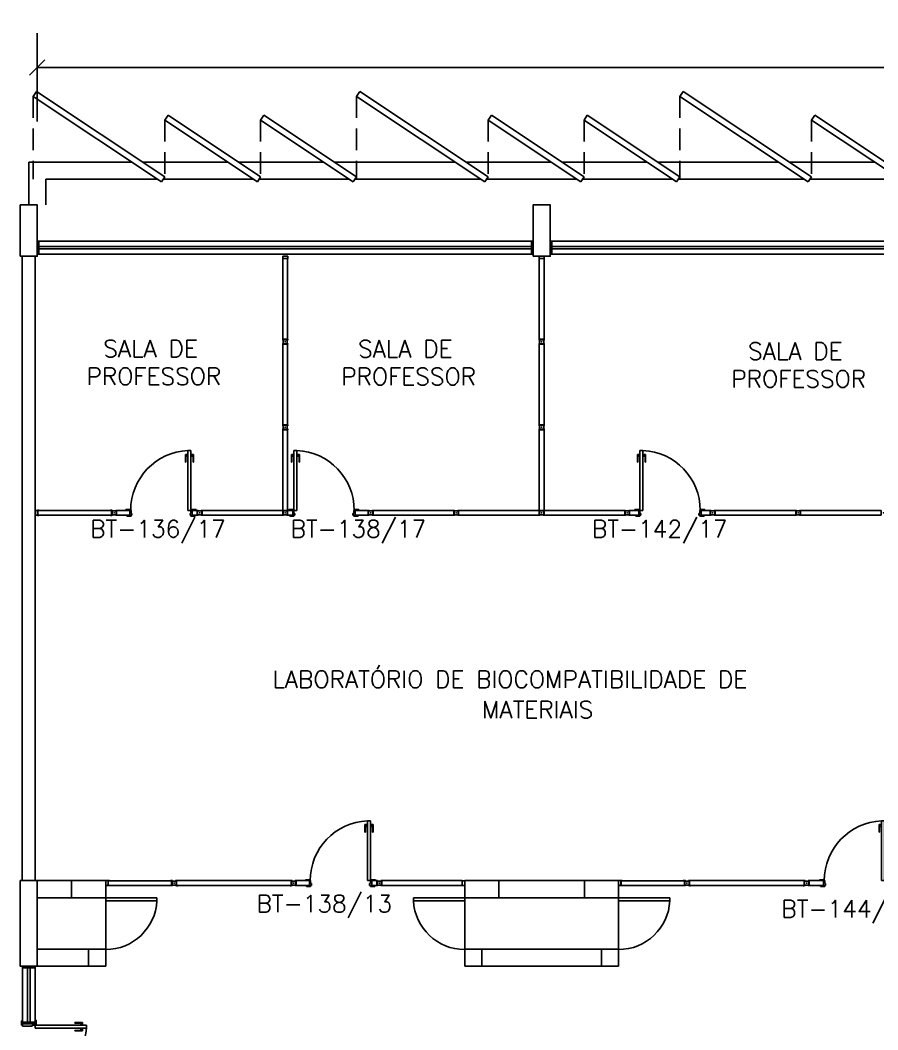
# Model space of a CAD drawing. Header units: millimetres. Extents: x 2069 to 2250, y 1124 to 1284.
# Drawn here: x 2206.09 to 2216.13, y 1197.25 to 1209.05 of the extents above; entities that cross this region are included whole.
import ezdxf

# ---------------------------------------------------------------- set-up
doc = ezdxf.new("R2010")
doc.units = ezdxf.units.MM
doc.linetypes.add('HIDDEN', pattern=[0.375, 0.25, -0.125])
for name, color, linetype in [('ALV', 2, 'Continuous'), ('DIV', 2, 'Continuous'), ('DIV2', 2, 'Continuous'), ('ENDEREÇO', 2, 'Continuous'), ('JANELA', 1, 'Continuous'), ('MACANETA', 1, 'Continuous'), ('MARCO', 2, 'Continuous'), ('PAVIMENTO', 1, 'Continuous'), ('PILARES', 3, 'Continuous'), ('PORTA', 2, 'Continuous'), ('PROJ', 1, 'HIDDEN'), ('TEXTO', 2, 'Continuous'), ('TXT CENTRO DE CUSTO', 2, 'Continuous')]:
    doc.layers.add(name, color=color, linetype=linetype)
doc.styles.add('1-200', font='simplex.shx', dxfattribs={"height": 0.4})
doc.styles.add('UNB-100', font='simplex.shx', dxfattribs={"height": 0.2})
doc.dimstyles.new('1-200', dxfattribs={"dimtxt": 0.4, "dimasz": 0.18, "dimexe": 0.4, "dimexo": 0.2, "dimgap": 0.09, "dimtad": 1, "dimdec": 4, "dimzin": 0, "dimdsep": 46, "dimtxsty": '1-200', "dimblk": 'OBLIQUE', "dimcen": 0.09, "dimclrd": 1, "dimclre": 1, "dimclrt": 256, "dimadec": 0, "dimazin": 0, "dimtfac": 1, "dimtdec": 4, "dimtix": 1, "dimtofl": 0, "dimtmove": 0, "dimatfit": 3, "dimldrblk": 'OBLIQUE', "dimfxl": 0.18, "dimtolj": 1, "dimtzin": 0, "dimarcsym": 0})

# ---------------------------------------------------------------- blocks, each defined once
blk = doc.blocks.new('DIV10')
for p, q in [((-0.0051, 0), (0.0051, 0)), ((0, -0.0051), (0, 0.0051)), ((0.0285, 0.0285), (0.9715, 0.0285)), ((0.0285, -0.0285), (0.0285, 0.0285)), ((0.9715, -0.0285), (0.9715, 0.0285)), ((0.9949, 0), (1.0051, 0)), ((1, -0.0051), (1, 0.0051)), ((0.0285, -0.0285), (0.9715, -0.0285))]:
    blk.add_line(p, q)
blk = doc.blocks.new('PL')
for p, q in [((0.25, 0.25), (0.25, 0.45)), ((0.25, 0.45), (0.45, 0.45)), ((0.45, 0.45), (0.45, 0.25)), ((0.45, 0.25), (0.25, 0.25))]:
    blk.add_line(p, q)
blk = doc.blocks.new('DOOR-60')
at = {"layer": 'MACANETA', "color": 1}
for p, q in [((-0.08, -0.555), (-0.08, -0.465)), ((-0.08, -0.465), (-0.075, -0.465)), ((-0.075, -0.555), (-0.075, -0.465)), ((0.01, -0.555), (0.01, -0.465)), ((0.015, -0.465), (0.01, -0.465)), ((0.015, -0.555), (0.015, -0.465)), ((-0.08, -0.555), (-0.053, -0.555)), ((-0.075, -0.535), (-0.053, -0.535)), ((-0.053, -0.528), (-0.05, -0.528)), ((-0.053, -0.563), (-0.053, -0.528)), ((-0.053, -0.563), (-0.05, -0.563)), ((-0.012, -0.528), (-0.015, -0.528)), ((-0.012, -0.563), (-0.015, -0.563)), ((-0.012, -0.563), (-0.012, -0.528)), ((0.01, -0.535), (-0.012, -0.535)), ((0.015, -0.555), (-0.012, -0.555))]:
    blk.add_line(p, q, dxfattribs=at)
at = {"layer": 'PORTA'}
for p, q in [((-0.05, -0.6), (-0.05, 0)), ((-0.015, 0), (-0.05, 0)), ((-0.015, -0.6), (-0.015, 0)), ((-0.05, -0.6), (-0.015, -0.6))]:
    blk.add_line(p, q, dxfattribs=at)
at = {"layer": 'PORTA', "color": 1}
blk.add_arc((-0.02, 0), 0.6, 180, 267.134, dxfattribs=at)
blk = doc.blocks.new('MTT')
for p, q in [((-0.029, 0.018), (-0.029, 0.029)), ((-0.019, 0.029), (-0.029, 0.029)), ((-0.024, 0.018), (-0.029, 0.018)), ((-0.024, 0.018), (-0.024, -0.019)), ((-0.019, 0.024), (-0.019, 0.029)), ((-0.019, 0.024), (0.018, 0.024)), ((-0.005, 0), (0.005, 0)), ((0, -0.005), (0, 0.005)), ((0.018, 0.024), (0.018, 0.029)), ((0.018, 0.029), (0.029, 0.029)), ((0.024, 0.018), (0.029, 0.018)), ((0.024, 0.018), (0.024, -0.019)), ((0.029, 0.018), (0.029, 0.029)), ((-0.029, -0.019), (-0.024, -0.019)), ((-0.029, -0.019), (-0.029, -0.029)), ((-0.019, -0.029), (-0.029, -0.029)), ((0.018, -0.024), (-0.019, -0.024)), ((-0.019, -0.024), (-0.019, -0.029)), ((0.018, -0.024), (0.018, -0.029)), ((0.018, -0.029), (0.029, -0.029)), ((0.029, -0.019), (0.024, -0.019)), ((0.029, -0.019), (0.029, -0.029))]:
    blk.add_line(p, q)
blk = doc.blocks.new('DIV8')
for p, q in [((0.005, 0), (-0.005, 0)), ((0, 0.005), (0, -0.005)), ((0.024, 0.019), (0.028, 0.019)), ((0.024, 0.017), (0.024, 0.019)), ((0.024, 0.017), (0.028, 0.017)), ((0.028, 0.03), (0.043, 0.03)), ((0.028, 0.03), (0.028, 0.019)), ((0.028, 0.017), (0.028, -0.016)), ((0.769, 0.028), (0.03, 0.028)), ((0.03, 0.028), (0.03, -0.028)), ((0.043, 0.028), (0.043, 0.03)), ((0.757, 0.028), (0.757, 0.03)), ((0.771, 0.03), (0.757, 0.03)), ((0.769, 0.028), (0.769, -0.028)), ((0.771, 0.03), (0.771, 0.019)), ((0.776, 0.019), (0.771, 0.019)), ((0.771, 0.017), (0.771, -0.016)), ((0.776, 0.017), (0.771, 0.017)), ((0.776, 0.017), (0.776, 0.019)), ((0.805, 0), (0.795, 0)), ((0.8, 0.005), (0.8, -0.005)), ((0.024, -0.016), (0.028, -0.016)), ((0.024, -0.019), (0.024, -0.016)), ((0.024, -0.019), (0.028, -0.019)), ((0.028, -0.019), (0.028, -0.03)), ((0.028, -0.03), (0.043, -0.03)), ((0.769, -0.028), (0.03, -0.028)), ((0.043, -0.03), (0.043, -0.028)), ((0.757, -0.03), (0.757, -0.028)), ((0.771, -0.03), (0.757, -0.03)), ((0.776, -0.016), (0.771, -0.016)), ((0.776, -0.019), (0.771, -0.019)), ((0.771, -0.019), (0.771, -0.03)), ((0.776, -0.019), (0.776, -0.016))]:
    blk.add_line(p, q)
blk = doc.blocks.new('IMTT')
for p, q in [((-0.005, 0), (0.005, 0)), ((0.029, 0.029), (0, 0.029)), ((0, -0.028), (0, 0.029)), ((0.029, -0.028), (0, -0.028))]:
    blk.add_line(p, q)
blk = doc.blocks.new('PL4')
for p, q in [((0, 0.4), (0.2, 0.4)), ((0, 0), (0, 0.4)), ((0.2, 0.4), (0.2, 0)), ((0.2, 0), (0, 0))]:
    blk.add_line(p, q)
blk = doc.blocks.new('DOOR70')
at = {"layer": 'MACANETA', "color": 1}
for p, q in [((-0.015, -0.565), (-0.01, -0.565)), ((-0.015, -0.655), (-0.015, -0.565)), ((-0.01, -0.655), (-0.01, -0.565)), ((0.08, -0.565), (0.075, -0.565)), ((0.075, -0.655), (0.075, -0.565)), ((0.08, -0.655), (0.08, -0.565)), ((-0.015, -0.655), (0.012, -0.655)), ((-0.01, -0.635), (0.012, -0.635)), ((0.012, -0.663), (0.012, -0.628)), ((0.012, -0.628), (0.015, -0.628)), ((0.012, -0.663), (0.015, -0.663)), ((0.053, -0.628), (0.05, -0.628)), ((0.053, -0.663), (0.05, -0.663)), ((0.053, -0.663), (0.053, -0.628)), ((0.075, -0.635), (0.053, -0.635)), ((0.08, -0.655), (0.053, -0.655))]:
    blk.add_line(p, q, dxfattribs=at)
at = {"layer": 'PORTA'}
for p, q in [((0.015, -0.7), (0.015, 0)), ((0.015, 0), (0.05, 0)), ((0.05, -0.7), (0.05, 0)), ((0.05, -0.7), (0.015, -0.7))]:
    blk.add_line(p, q, dxfattribs=at)
at = {"layer": 'PORTA', "color": 1}
blk.add_arc((0.02, 0), 0.7, 272.4563, 0, dxfattribs=at)
blk = doc.blocks.new('_Oblique')
at = {"color": 0, "linetype": 'ByBlock', "lineweight": -2}
blk.add_line((-0.5, -0.5), (0.5, 0.5), dxfattribs=at)
blk = doc.blocks.new('*D60')
at = {"layer": 'DEFPOINTS', "color": 0, "transparency": 16777216}
for p in [(2206.293, 1208.498), (2206.293, 1207.666), (2242.093, 1207.666)]:
    blk.add_point(p, dxfattribs=at)
at = {"layer": 'TXT CENTRO DE CUSTO', "color": 1, "lineweight": -2, "transparency": 16777216}
for p, q in [((2206.293, 1207.866), (2206.293, 1208.898)), ((2242.093, 1207.866), (2242.093, 1208.898)), ((2242.093, 1208.498), (2206.293, 1208.498))]:
    blk.add_line(p, q, dxfattribs=at)
at = {"layer": 'TXT CENTRO DE CUSTO', "color": 1, "lineweight": -2, "transparency": 16777216, "xscale": 0.18, "yscale": 0.18, "zscale": 0.18, "rotation": 180}
blk.add_blockref('_Oblique', (2206.293, 1208.498), dxfattribs=at)
at = {"layer": 'TXT CENTRO DE CUSTO', "color": 1, "lineweight": -2, "transparency": 16777216, "xscale": 0.18, "yscale": 0.18, "zscale": 0.18}
blk.add_blockref('_Oblique', (2242.093, 1208.498), dxfattribs=at)
at = {"layer": 'TXT CENTRO DE CUSTO', "transparency": 16777216, "insert": (2224.193, 1208.788), "char_height": 0.4, "attachment_point": 5, "style": '1-200'}
blk.add_mtext('\\A1;FS', dxfattribs=at)

msp = doc.modelspace()

# ---------------------------------------------------------------- linework, layer by layer
at = {"layer": 'ALV'}
for p, q in [((2206.24584, 1208.15739), (2206.28455, 1208.21572)), ((2206.24584, 1208.15739), (2207.74565, 1207.16211)), ((2206.28455, 1208.21572), (2207.78435, 1207.22043)), ((2210.02814, 1208.15739), (2210.06685, 1208.21572)), ((2210.02814, 1208.15739), (2211.52794, 1207.16211)), ((2210.06685, 1208.21572), (2211.56665, 1207.22043)), ((2213.81014, 1208.15739), (2213.84885, 1208.21572)), ((2213.81014, 1208.15739), (2215.30994, 1207.16211)), ((2213.84885, 1208.21572), (2215.34865, 1207.22043)), ((2207.78435, 1207.88092), (2207.82306, 1207.93925)), ((2207.78435, 1207.88092), (2208.86754, 1207.16211)), ((2207.82306, 1207.93925), (2208.90625, 1207.22043)), ((2208.90625, 1207.88092), (2208.94495, 1207.93925)), ((2208.90625, 1207.88092), (2209.98944, 1207.16211)), ((2208.94495, 1207.93925), (2210.02814, 1207.22043)), ((2211.56665, 1207.88092), (2211.60536, 1207.93925)), ((2211.56665, 1207.88092), (2212.64984, 1207.16211)), ((2211.60536, 1207.93925), (2212.68855, 1207.22043)), ((2212.68855, 1207.88092), (2212.72725, 1207.93925)), ((2212.68855, 1207.88092), (2213.77174, 1207.16211)), ((2212.72725, 1207.93925), (2213.81044, 1207.22043)), ((2215.34835, 1207.88092), (2215.38706, 1207.93925)), ((2215.34835, 1207.88092), (2216.43154, 1207.16211)), ((2215.38706, 1207.93925), (2216.47025, 1207.22043)), ((2207.74565, 1207.16211), (2207.78435, 1207.22043)), ((2208.86754, 1207.16211), (2208.90625, 1207.22043)), ((2209.98944, 1207.16211), (2210.02814, 1207.22043)), ((2211.52794, 1207.16211), (2211.56665, 1207.22043)), ((2212.64984, 1207.16211), (2212.68855, 1207.22043)), ((2213.77174, 1207.16211), (2213.81044, 1207.22043)), ((2215.30994, 1207.16211), (2215.34865, 1207.22043)), ((2212.09325, 1206.31627), (2212.09325, 1206.46627)), ((2212.29325, 1206.46627), (2212.29325, 1206.31627)), ((2206.11814, 1198.99127), (2206.11814, 1206.29127)), ((2206.26814, 1198.99127), (2206.26814, 1206.29127)), ((2206.69361, 1198.99127), (2206.29325, 1198.99127)), ((2211.69325, 1198.99127), (2212.69325, 1198.99127)), ((2206.69361, 1198.79127), (2206.29325, 1198.79127)), ((2207.09361, 1198.79127), (2207.09361, 1198.19127)), ((2211.69325, 1198.79127), (2212.69325, 1198.79127)), ((2206.89325, 1198.19127), (2206.2929, 1198.19127)), ((2206.89361, 1198.19127), (2206.29325, 1198.19127)), ((2211.49325, 1198.19127), (2212.89325, 1198.19127)), ((2206.2685, 1197.99127), (2206.1185, 1197.99127)), ((2206.89325, 1197.99127), (2206.2929, 1197.99127)), ((2206.89361, 1197.99127), (2206.29325, 1197.99127)), ((2211.49325, 1197.99127), (2212.89325, 1197.99127)), ((2206.2685, 1197.31627), (2206.1185, 1197.31627)), ((2206.1185, 1197.31627), (2206.2685, 1197.31627))]:
    msp.add_line(p, q, dxfattribs=at)
at = {"layer": 'DIV2'}
for p, q in [((2206.29175, 1203.30977), (2206.29675, 1203.30977)), ((2206.29175, 1203.30777), (2206.29675, 1203.30777)), ((2206.29175, 1203.27477), (2206.29675, 1203.27477)), ((2206.29175, 1203.27277), (2206.29675, 1203.27277)), ((2206.29675, 1203.32177), (2206.31113, 1203.32177)), ((2206.29675, 1203.32177), (2206.29675, 1203.30977)), ((2206.29675, 1203.30777), (2206.29675, 1203.27477)), ((2206.29675, 1203.27277), (2206.29675, 1203.26077)), ((2207.16275, 1203.31977), (2206.29875, 1203.31977)), ((2206.29875, 1203.31977), (2206.29875, 1203.26277)), ((2206.31113, 1203.31977), (2206.31113, 1203.32177)), ((2207.15037, 1203.31977), (2207.15037, 1203.32177)), ((2207.16475, 1203.32177), (2207.15037, 1203.32177)), ((2207.16275, 1203.31977), (2207.16275, 1203.26277)), ((2207.16475, 1203.32177), (2207.16475, 1203.30977)), ((2207.16975, 1203.30977), (2207.16475, 1203.30977)), ((2207.16475, 1203.30777), (2207.16475, 1203.27477)), ((2207.16975, 1203.30777), (2207.16475, 1203.30777)), ((2207.16975, 1203.27477), (2207.16475, 1203.27477)), ((2207.16475, 1203.27277), (2207.16475, 1203.26077)), ((2207.16975, 1203.27277), (2207.16475, 1203.27277)), ((2207.16975, 1203.30777), (2207.16975, 1203.30977)), ((2207.16975, 1203.27277), (2207.16975, 1203.27477)), ((2207.19835, 1203.29127), (2207.18815, 1203.29127)), ((2207.18815, 1203.29127), (2207.19835, 1203.29127)), ((2207.19325, 1203.29637), (2207.19325, 1203.28617)), ((2207.19325, 1203.28617), (2207.19325, 1203.29637)), ((2207.22175, 1203.26277), (2207.22175, 1203.31977)), ((2207.22175, 1203.31977), (2207.37575, 1203.31977)), ((2207.33075, 1203.32977), (2207.38075, 1203.32977)), ((2207.33075, 1203.31977), (2207.33075, 1203.32977)), ((2207.37575, 1203.31977), (2207.38075, 1203.31977)), ((2207.37575, 1203.31977), (2207.37575, 1203.26277)), ((2207.38075, 1203.32977), (2207.38075, 1203.31977)), ((2207.38075, 1203.31977), (2207.39075, 1203.31977)), ((2207.39075, 1203.31977), (2207.39075, 1203.28477)), ((2207.39075, 1203.28477), (2207.40075, 1203.28477)), ((2207.40075, 1203.28477), (2207.40075, 1203.26277)), ((2208.08075, 1203.28477), (2208.08075, 1203.26277)), ((2208.09075, 1203.28477), (2208.08075, 1203.28477)), ((2208.09075, 1203.31977), (2208.09075, 1203.28477)), ((2208.10075, 1203.31977), (2208.09075, 1203.31977)), ((2208.10075, 1203.32977), (2208.10075, 1203.31977)), ((2208.15075, 1203.32977), (2208.10075, 1203.32977)), ((2208.10575, 1203.31977), (2208.10075, 1203.31977)), ((2208.10575, 1203.31977), (2208.16475, 1203.31977)), ((2208.10575, 1203.31977), (2208.10575, 1203.26277)), ((2208.15075, 1203.31977), (2208.15075, 1203.32977)), ((2208.16475, 1203.26277), (2208.16475, 1203.31977)), ((2208.18815, 1203.29127), (2208.19835, 1203.29127)), ((2208.19325, 1203.28617), (2208.19325, 1203.29637)), ((2209.19835, 1203.29127), (2209.18815, 1203.29127)), ((2209.19325, 1203.28617), (2209.19325, 1203.29637)), ((2209.22175, 1203.26277), (2209.22175, 1203.31977)), ((2209.28075, 1203.31977), (2209.22175, 1203.31977)), ((2209.23575, 1203.32977), (2209.28575, 1203.32977)), ((2209.23575, 1203.31977), (2209.23575, 1203.32977)), ((2209.28075, 1203.31977), (2209.28575, 1203.31977)), ((2209.28075, 1203.31977), (2209.28075, 1203.26277)), ((2209.28575, 1203.32977), (2209.28575, 1203.31977)), ((2209.28575, 1203.31977), (2209.29575, 1203.31977)), ((2209.29575, 1203.31977), (2209.29575, 1203.28477)), ((2209.29575, 1203.28477), (2209.30575, 1203.28477)), ((2209.30575, 1203.28477), (2209.30575, 1203.26277)), ((2209.98575, 1203.28477), (2209.98575, 1203.26277)), ((2209.99575, 1203.28477), (2209.98575, 1203.28477)), ((2209.99575, 1203.31977), (2209.99575, 1203.28477)), ((2210.00575, 1203.31977), (2209.99575, 1203.31977)), ((2210.00575, 1203.32977), (2210.00575, 1203.31977)), ((2210.05575, 1203.32977), (2210.00575, 1203.32977)), ((2210.01075, 1203.31977), (2210.00575, 1203.31977)), ((2210.16475, 1203.31977), (2210.01075, 1203.31977)), ((2210.01075, 1203.31977), (2210.01075, 1203.26277)), ((2210.05575, 1203.31977), (2210.05575, 1203.32977)), ((2210.16475, 1203.26277), (2210.16475, 1203.31977)), ((2210.19835, 1203.29127), (2210.18815, 1203.29127)), ((2210.19325, 1203.28617), (2210.19325, 1203.29637)), ((2212.19835, 1203.29127), (2212.18815, 1203.29127)), ((2212.19325, 1203.28617), (2212.19325, 1203.29637)), ((2212.22175, 1203.26277), (2212.22175, 1203.31977)), ((2212.28075, 1203.31977), (2212.22175, 1203.31977)), ((2213.16475, 1203.26277), (2213.16475, 1203.31977)), ((2213.18815, 1203.29127), (2213.19835, 1203.29127)), ((2213.19835, 1203.29127), (2213.18815, 1203.29127)), ((2213.19325, 1203.28617), (2213.19325, 1203.29637)), ((2213.19325, 1203.28617), (2213.19325, 1203.29637)), ((2213.22175, 1203.31977), (2213.32825, 1203.31977)), ((2213.22175, 1203.26277), (2213.22175, 1203.31977)), ((2213.28325, 1203.32977), (2213.33325, 1203.32977)), ((2213.28325, 1203.31977), (2213.28325, 1203.32977)), ((2213.32825, 1203.31977), (2213.33325, 1203.31977)), ((2213.32825, 1203.31977), (2213.32825, 1203.26277)), ((2213.33325, 1203.32977), (2213.33325, 1203.31977)), ((2213.33325, 1203.31977), (2213.34325, 1203.31977)), ((2213.34325, 1203.31977), (2213.34325, 1203.28477)), ((2213.34325, 1203.28477), (2213.35325, 1203.28477)), ((2213.35325, 1203.28477), (2213.35325, 1203.26277)), ((2214.03325, 1203.28477), (2214.03325, 1203.26277)), ((2214.04325, 1203.28477), (2214.03325, 1203.28477)), ((2214.04325, 1203.31977), (2214.04325, 1203.28477)), ((2214.05325, 1203.31977), (2214.04325, 1203.31977)), ((2214.05325, 1203.32977), (2214.05325, 1203.31977)), ((2214.10325, 1203.32977), (2214.05325, 1203.32977)), ((2214.05825, 1203.31977), (2214.05325, 1203.31977)), ((2214.05825, 1203.31977), (2214.16475, 1203.31977)), ((2214.05825, 1203.31977), (2214.05825, 1203.26277)), ((2214.10325, 1203.31977), (2214.10325, 1203.32977)), ((2214.16475, 1203.26277), (2214.16475, 1203.31977)), ((2214.18815, 1203.29127), (2214.19835, 1203.29127)), ((2214.19325, 1203.28617), (2214.19325, 1203.29637)), ((2206.29675, 1203.26077), (2206.31113, 1203.26077)), ((2207.16275, 1203.26277), (2206.29875, 1203.26277)), ((2206.31113, 1203.26077), (2206.31113, 1203.26277)), ((2207.15037, 1203.26077), (2207.15037, 1203.26277)), ((2207.16475, 1203.26077), (2207.15037, 1203.26077)), ((2207.22175, 1203.26277), (2207.37575, 1203.26277)), ((2207.34075, 1203.25277), (2207.34075, 1203.26277)), ((2207.39075, 1203.25277), (2207.34075, 1203.25277)), ((2207.37575, 1203.26277), (2207.39075, 1203.26277)), ((2207.39075, 1203.26277), (2207.39075, 1203.25277)), ((2207.40075, 1203.26277), (2207.39075, 1203.26277)), ((2208.08075, 1203.26277), (2208.09075, 1203.26277)), ((2208.10575, 1203.26277), (2208.09075, 1203.26277)), ((2208.09075, 1203.26277), (2208.09075, 1203.25277)), ((2208.09075, 1203.25277), (2208.14075, 1203.25277)), ((2208.10575, 1203.26277), (2208.16475, 1203.26277)), ((2208.14075, 1203.25277), (2208.14075, 1203.26277)), ((2209.28075, 1203.26277), (2209.22175, 1203.26277)), ((2209.24575, 1203.25277), (2209.24575, 1203.26277)), ((2209.29575, 1203.25277), (2209.24575, 1203.25277)), ((2209.28075, 1203.26277), (2209.29575, 1203.26277)), ((2209.29575, 1203.26277), (2209.29575, 1203.25277)), ((2209.30575, 1203.26277), (2209.29575, 1203.26277)), ((2209.98575, 1203.26277), (2209.99575, 1203.26277)), ((2210.01075, 1203.26277), (2209.99575, 1203.26277)), ((2209.99575, 1203.26277), (2209.99575, 1203.25277)), ((2209.99575, 1203.25277), (2210.04575, 1203.25277)), ((2210.16475, 1203.26277), (2210.01075, 1203.26277)), ((2210.04575, 1203.25277), (2210.04575, 1203.26277)), ((2212.28075, 1203.26277), (2212.22175, 1203.26277)), ((2213.22175, 1203.26277), (2213.32825, 1203.26277)), ((2213.29325, 1203.25277), (2213.29325, 1203.26277)), ((2213.34325, 1203.25277), (2213.29325, 1203.25277)), ((2213.32825, 1203.26277), (2213.34325, 1203.26277)), ((2213.34325, 1203.26277), (2213.34325, 1203.25277)), ((2213.35325, 1203.26277), (2213.34325, 1203.26277)), ((2214.03325, 1203.26277), (2214.04325, 1203.26277)), ((2214.05825, 1203.26277), (2214.04325, 1203.26277)), ((2214.04325, 1203.26277), (2214.04325, 1203.25277)), ((2214.04325, 1203.25277), (2214.09325, 1203.25277)), ((2214.05825, 1203.26277), (2214.16475, 1203.26277)), ((2214.09325, 1203.25277), (2214.09325, 1203.26277)), ((2207.89835, 1198.96277), (2207.88815, 1198.96277)), ((2207.89325, 1198.96787), (2207.89325, 1198.95767)), ((2207.91675, 1198.98127), (2207.92175, 1198.98127)), ((2207.91675, 1198.97927), (2207.91675, 1198.98127)), ((2207.91675, 1198.97927), (2207.92175, 1198.97927)), ((2207.91675, 1198.94627), (2207.92175, 1198.94627)), ((2207.91675, 1198.94427), (2207.91675, 1198.94627)), ((2207.91675, 1198.94427), (2207.92175, 1198.94427)), ((2207.92175, 1198.99327), (2207.93613, 1198.99327)), ((2207.92175, 1198.99327), (2207.92175, 1198.98127)), ((2207.92175, 1198.97927), (2207.92175, 1198.94627)), ((2207.92175, 1198.94427), (2207.92175, 1198.93227)), ((2207.92175, 1198.93227), (2207.93613, 1198.93227)), ((2209.26277, 1198.99127), (2207.92375, 1198.99127)), ((2207.92375, 1198.99127), (2207.92375, 1198.93427)), ((2209.26277, 1198.93427), (2207.92375, 1198.93427)), ((2207.93613, 1198.99127), (2207.93613, 1198.99327)), ((2207.93613, 1198.93227), (2207.93613, 1198.93427)), ((2209.25039, 1198.99127), (2209.25039, 1198.99327)), ((2209.26477, 1198.99327), (2209.25039, 1198.99327)), ((2209.25039, 1198.93227), (2209.25039, 1198.93427)), ((2209.26477, 1198.93227), (2209.25039, 1198.93227)), ((2209.26277, 1198.99127), (2209.26277, 1198.93427)), ((2209.26477, 1198.99327), (2209.26477, 1198.98127)), ((2209.26977, 1198.98127), (2209.26477, 1198.98127)), ((2209.26477, 1198.97927), (2209.26477, 1198.94627)), ((2209.26977, 1198.97927), (2209.26477, 1198.97927)), ((2209.26977, 1198.94627), (2209.26477, 1198.94627)), ((2209.26477, 1198.94427), (2209.26477, 1198.93227)), ((2209.26977, 1198.94427), (2209.26477, 1198.94427)), ((2209.26977, 1198.97927), (2209.26977, 1198.98127)), ((2209.26977, 1198.94427), (2209.26977, 1198.94627)), ((2209.28815, 1198.96277), (2209.29835, 1198.96277)), ((2209.29325, 1198.95767), (2209.29325, 1198.96787)), ((2209.32175, 1198.93427), (2209.32175, 1198.99127)), ((2209.32175, 1198.99127), (2209.47575, 1198.99127)), ((2209.32175, 1198.93427), (2209.47575, 1198.93427)), ((2209.43075, 1199.00127), (2209.48075, 1199.00127)), ((2209.43075, 1198.99127), (2209.43075, 1199.00127)), ((2209.44075, 1198.92427), (2209.44075, 1198.93427)), ((2209.49075, 1198.92427), (2209.44075, 1198.92427)), ((2209.47575, 1198.99127), (2209.48075, 1198.99127)), ((2209.47575, 1198.99127), (2209.47575, 1198.93427)), ((2209.47575, 1198.93427), (2209.49075, 1198.93427)), ((2209.48075, 1199.00127), (2209.48075, 1198.99127)), ((2209.48075, 1198.99127), (2209.49075, 1198.99127)), ((2209.49075, 1198.99127), (2209.49075, 1198.95627)), ((2209.49075, 1198.95627), (2209.50075, 1198.95627)), ((2209.49075, 1198.93427), (2209.49075, 1198.92427)), ((2209.50075, 1198.93427), (2209.49075, 1198.93427)), ((2209.50075, 1198.95627), (2209.50075, 1198.93427)), ((2210.18075, 1198.95627), (2210.18075, 1198.93427)), ((2210.19075, 1198.95627), (2210.18075, 1198.95627)), ((2210.18075, 1198.93427), (2210.19075, 1198.93427)), ((2210.19075, 1198.99127), (2210.19075, 1198.95627)), ((2210.20075, 1198.99127), (2210.19075, 1198.99127)), ((2210.20575, 1198.93427), (2210.19075, 1198.93427)), ((2210.19075, 1198.93427), (2210.19075, 1198.92427)), ((2210.19075, 1198.92427), (2210.24075, 1198.92427)), ((2210.20075, 1199.00127), (2210.20075, 1198.99127)), ((2210.25075, 1199.00127), (2210.20075, 1199.00127)), ((2210.20575, 1198.99127), (2210.20075, 1198.99127)), ((2210.20575, 1198.99127), (2210.26475, 1198.99127)), ((2210.20575, 1198.99127), (2210.20575, 1198.93427)), ((2210.20575, 1198.93427), (2210.26475, 1198.93427)), ((2210.24075, 1198.92427), (2210.24075, 1198.93427)), ((2210.25075, 1198.99127), (2210.25075, 1199.00127)), ((2210.26475, 1198.93427), (2210.26475, 1198.99127)), ((2210.28815, 1198.96277), (2210.29835, 1198.96277)), ((2210.29325, 1198.95767), (2210.29325, 1198.96787)), ((2213.89835, 1198.96277), (2213.88815, 1198.96277)), ((2213.89325, 1198.96787), (2213.89325, 1198.95767)), ((2213.91675, 1198.97927), (2213.91675, 1198.98127)), ((2213.91675, 1198.98127), (2213.92175, 1198.98127)), ((2213.91675, 1198.97927), (2213.92175, 1198.97927)), ((2213.91675, 1198.94427), (2213.91675, 1198.94627)), ((2213.91675, 1198.94627), (2213.92175, 1198.94627)), ((2213.91675, 1198.94427), (2213.92175, 1198.94427)), ((2213.92175, 1198.99327), (2213.92175, 1198.98127)), ((2213.92175, 1198.99327), (2213.93613, 1198.99327)), ((2213.92175, 1198.97927), (2213.92175, 1198.94627)), ((2213.92175, 1198.94427), (2213.92175, 1198.93227)), ((2213.92175, 1198.93227), (2213.93613, 1198.93227)), ((2215.26277, 1198.99127), (2213.92375, 1198.99127)), ((2213.92375, 1198.99127), (2213.92375, 1198.93427)), ((2215.26277, 1198.93427), (2213.92375, 1198.93427)), ((2213.93613, 1198.99127), (2213.93613, 1198.99327)), ((2213.93613, 1198.93227), (2213.93613, 1198.93427)), ((2215.25039, 1198.99127), (2215.25039, 1198.99327)), ((2215.26477, 1198.99327), (2215.25039, 1198.99327)), ((2215.25039, 1198.93227), (2215.25039, 1198.93427)), ((2215.26477, 1198.93227), (2215.25039, 1198.93227)), ((2215.26277, 1198.99127), (2215.26277, 1198.93427)), ((2215.26477, 1198.99327), (2215.26477, 1198.98127)), ((2215.26977, 1198.98127), (2215.26477, 1198.98127)), ((2215.26477, 1198.97927), (2215.26477, 1198.94627)), ((2215.26977, 1198.97927), (2215.26477, 1198.97927)), ((2215.26977, 1198.94627), (2215.26477, 1198.94627)), ((2215.26477, 1198.94427), (2215.26477, 1198.93227)), ((2215.26977, 1198.94427), (2215.26477, 1198.94427)), ((2215.26977, 1198.97927), (2215.26977, 1198.98127)), ((2215.26977, 1198.94427), (2215.26977, 1198.94627)), ((2215.28815, 1198.96277), (2215.29835, 1198.96277)), ((2215.29325, 1198.95767), (2215.29325, 1198.96787)), ((2215.32175, 1198.93427), (2215.32175, 1198.99127)), ((2215.32175, 1198.99127), (2215.48975, 1198.99127)), ((2215.32175, 1198.93427), (2215.48975, 1198.93427)), ((2215.44475, 1199.00127), (2215.49475, 1199.00127)), ((2215.44475, 1198.99127), (2215.44475, 1199.00127)), ((2215.45475, 1198.92427), (2215.45475, 1198.93427)), ((2215.50475, 1198.92427), (2215.45475, 1198.92427)), ((2215.48975, 1198.99127), (2215.49475, 1198.99127)), ((2215.48975, 1198.99127), (2215.48975, 1198.93427)), ((2215.48975, 1198.93427), (2215.50475, 1198.93427)), ((2215.49475, 1199.00127), (2215.49475, 1198.99127)), ((2215.49475, 1198.99127), (2215.50475, 1198.99127)), ((2215.50475, 1198.99127), (2215.50475, 1198.95627)), ((2215.50475, 1198.95627), (2215.51475, 1198.95627)), ((2215.50475, 1198.93427), (2215.50475, 1198.92427)), ((2215.51475, 1198.93427), (2215.50475, 1198.93427)), ((2215.51475, 1198.95627), (2215.51475, 1198.93427))]:
    msp.add_line(p, q, dxfattribs=at)
at = {"layer": 'JANELA', "color": 3}
for p, q in [((2206.31325, 1206.46627), (2206.29325, 1206.46627)), ((2206.31325, 1206.31627), (2206.31325, 1206.46627)), ((2212.07325, 1206.46627), (2212.09325, 1206.46627)), ((2212.07325, 1206.31627), (2212.07325, 1206.46627)), ((2212.31325, 1206.46627), (2212.29325, 1206.46627)), ((2212.31325, 1206.31627), (2212.31325, 1206.46627)), ((2206.29325, 1206.31627), (2206.31325, 1206.31627)), ((2212.09325, 1206.31627), (2212.07325, 1206.31627)), ((2212.29325, 1206.31627), (2212.31325, 1206.31627)), ((2206.1185, 1197.97127), (2206.1185, 1197.99127)), ((2206.2685, 1197.97127), (2206.1185, 1197.97127)), ((2206.2685, 1197.99127), (2206.2685, 1197.97127)), ((2206.2685, 1197.33627), (2206.1185, 1197.33627)), ((2206.1185, 1197.33627), (2206.1185, 1197.31627)), ((2206.2685, 1197.31627), (2206.2685, 1197.33627))]:
    msp.add_line(p, q, dxfattribs=at)
at = {"layer": 'JANELA'}
for p, q in [((2212.07325, 1206.46627), (2206.31325, 1206.46627)), ((2218.07325, 1206.46627), (2212.31325, 1206.46627)), ((2212.07325, 1206.40627), (2206.31325, 1206.40627)), ((2212.07325, 1206.37627), (2206.31325, 1206.37627)), ((2218.07325, 1206.40627), (2212.31325, 1206.40627)), ((2218.07325, 1206.37627), (2212.31325, 1206.37627)), ((2212.07325, 1206.31627), (2206.31325, 1206.31627)), ((2218.07325, 1206.31627), (2212.31325, 1206.31627)), ((2206.1185, 1197.97127), (2206.1185, 1197.33627)), ((2206.1785, 1197.97127), (2206.1785, 1197.33627)), ((2206.2085, 1197.97127), (2206.2085, 1197.33627)), ((2206.2685, 1197.97127), (2206.2685, 1197.33627))]:
    msp.add_line(p, q, dxfattribs=at)
at = {"layer": 'MARCO'}
for p, q in [((2206.1085, 1197.30127), (2206.1085, 1197.35127)), ((2206.1085, 1197.35127), (2206.1185, 1197.35127)), ((2206.1185, 1197.30127), (2206.1085, 1197.30127)), ((2206.1185, 1197.31627), (2206.1185, 1197.30127)), ((2206.1185, 1197.29127), (2206.1185, 1197.30127)), ((2206.2335, 1197.29127), (2206.1185, 1197.29127)), ((2206.2685, 1197.30127), (2206.2335, 1197.30127)), ((2206.2335, 1197.30127), (2206.2335, 1197.29127)), ((2206.2685, 1197.36127), (2206.2785, 1197.36127)), ((2206.2685, 1197.31627), (2206.2685, 1197.31127)), ((2206.2785, 1197.31127), (2206.2685, 1197.31127)), ((2206.2685, 1197.31127), (2206.2685, 1197.30127)), ((2206.2785, 1197.36127), (2206.2785, 1197.31127))]:
    msp.add_line(p, q, dxfattribs=at)
at = {"layer": 'PAVIMENTO'}
for p, q in [((2206.19325, 1206.89127), (2206.19325, 1207.39127)), ((2207.40032, 1207.39127), (2206.19325, 1207.39127)), ((2208.52221, 1207.39127), (2207.52692, 1207.39127)), ((2209.64411, 1207.39127), (2208.64881, 1207.39127)), ((2211.18262, 1207.39127), (2209.77071, 1207.39127)), ((2212.30451, 1207.39127), (2211.30921, 1207.39127)), ((2213.42641, 1207.39127), (2212.43111, 1207.39127)), ((2214.96462, 1207.39127), (2213.55301, 1207.39127)), ((2216.08621, 1207.39127), (2215.09092, 1207.39127)), ((2206.39325, 1206.89127), (2206.39325, 1207.19127)), ((2207.7017, 1207.19127), (2206.39325, 1207.19127)), ((2208.8236, 1207.19127), (2207.765, 1207.19127)), ((2209.94549, 1207.19127), (2208.88689, 1207.19127)), ((2211.484, 1207.19127), (2210.00879, 1207.19127)), ((2212.60589, 1207.19127), (2211.5473, 1207.19127)), ((2213.72779, 1207.19127), (2212.66919, 1207.19127)), ((2215.266, 1207.19127), (2213.79109, 1207.19127)), ((2216.3876, 1207.19127), (2215.329, 1207.19127))]:
    msp.add_line(p, q, dxfattribs=at)
at = {"layer": 'PILARES'}
for points in [[(2206.09325, 1206.29127), (2206.29325, 1206.29127), (2206.29325, 1206.89127), (2206.09325, 1206.89127)], [(2212.09325, 1206.29127), (2212.29325, 1206.29127), (2212.29325, 1206.89127), (2212.09325, 1206.89127)], [(2206.09325, 1198.99127), (2206.09325, 1197.99127), (2206.29325, 1197.99127), (2206.29325, 1198.99127)]]:
    msp.add_lwpolyline(points, close=True, dxfattribs=at)
at = {"layer": 'PORTA', "color": 2}
for p, q in [((2207.09325, 1198.19127), (2207.09325, 1198.79127)), ((2211.29325, 1198.19127), (2211.29325, 1198.79127)), ((2213.09325, 1198.19127), (2213.09325, 1198.79127))]:
    msp.add_line(p, q, dxfattribs=at)
at = {"layer": 'PORTA'}
for p, q in [((2207.09325, 1198.79127), (2207.09325, 1198.75627)), ((2207.69326, 1198.79127), (2207.09325, 1198.79127)), ((2207.09361, 1198.79127), (2207.09361, 1198.75627)), ((2207.69326, 1198.75627), (2207.69326, 1198.79127)), ((2210.69325, 1198.79127), (2211.29325, 1198.79127)), ((2210.69325, 1198.75627), (2210.69325, 1198.79127)), ((2211.29325, 1198.79127), (2211.29325, 1198.75627)), ((2213.69326, 1198.79127), (2213.09325, 1198.79127)), ((2213.09325, 1198.79127), (2213.09325, 1198.75627)), ((2213.69326, 1198.75627), (2213.69326, 1198.79127)), ((2207.69326, 1198.75627), (2207.09325, 1198.75627)), ((2210.69325, 1198.75627), (2211.29325, 1198.75627)), ((2213.69326, 1198.75627), (2213.09325, 1198.75627))]:
    msp.add_line(p, q, dxfattribs=at)
at = {"layer": 'PORTA', "color": 1}
for centre, start, end in [((2207.09325, 1198.78627), 270, 357.134009), ((2211.29325, 1198.78627), 182.865991, 270), ((2213.09325, 1198.78627), 270, 357.134009)]:
    msp.add_arc(centre, 0.60001, start, end, dxfattribs=at)
at = {"layer": 'PROJ', "linetype": 'HIDDEN'}
for p, q in [((2206.24584, 1208.15739), (2206.24584, 1207.19127)), ((2210.02814, 1208.15739), (2210.02814, 1207.19127)), ((2213.81014, 1208.15739), (2213.81014, 1207.19127)), ((2207.78435, 1207.88092), (2207.78435, 1207.19127)), ((2208.90625, 1207.88092), (2208.90625, 1207.19127)), ((2211.56665, 1207.88092), (2211.56665, 1207.19127)), ((2212.68855, 1207.88092), (2212.68855, 1207.19127)), ((2215.34835, 1207.88092), (2215.34835, 1207.19127))]:
    msp.add_line(p, q, dxfattribs=at)

# ---------------------------------------------------------------- block references
at = {"layer": 'DIV', "rotation": 180.0000000051447}
for p in [(2208.10575, 1203.31977), (2210.20575, 1198.99127), (2216.21975, 1198.99127)]:
    msp.add_blockref('DOOR70', p, dxfattribs=at)
at = {"layer": 'DIV', "xscale": -1, "rotation": 179.9999999948553}
for p in [(2209.28075, 1203.31977), (2213.32825, 1203.31977)]:
    msp.add_blockref('DOOR70', p, dxfattribs=at)
at = {"layer": 'DIV2'}
for name, p, rotation in [('DIV10', (2209.19325, 1206.29127), 270), ('IMTT', (2209.19325, 1206.29127), 270), ('DIV10', (2212.19325, 1206.29127), 270), ('IMTT', (2212.19325, 1206.29127), 270), ('DIV10', (2209.19325, 1205.29127), 270), ('DIV10', (2212.19325, 1205.29127), 270), ('DIV10', (2209.19325, 1204.29127), 270), ('DIV10', (2212.19325, 1204.29127), 270), ('DIV10', (2216.19325, 1203.29127), 180), ('DIV10', (2211.29325, 1198.96277), 180), ('IMTT', (2211.29325, 1198.96277), 180)]:
    msp.add_blockref(name, p, dxfattribs=dict(at, rotation=rotation))
for name, p in [('MTT', (2209.19325, 1205.29127)), ('MTT', (2212.19325, 1205.29127)), ('MTT', (2209.19325, 1204.29127)), ('MTT', (2212.19325, 1204.29127)), ('IMTT', (2206.26825, 1203.29127)), ('MTT', (2207.19325, 1203.29127)), ('MTT', (2208.19325, 1203.29127)), ('MTT', (2209.19325, 1203.29127)), ('MTT', (2210.19325, 1203.29127)), ('DIV10', (2210.19325, 1203.29127)), ('MTT', (2211.19325, 1203.29127)), ('DIV10', (2211.19325, 1203.29127)), ('MTT', (2212.19325, 1203.29127)), ('DIV10', (2212.19325, 1203.29127)), ('MTT', (2213.19325, 1203.29127)), ('MTT', (2214.19325, 1203.29127)), ('DIV10', (2214.19325, 1203.29127)), ('MTT', (2215.19325, 1203.29127)), ('DIV8', (2207.09325, 1198.96277)), ('IMTT', (2207.09325, 1198.96277)), ('MTT', (2207.89325, 1198.96277)), ('MTT', (2209.29325, 1198.96277)), ('MTT', (2210.29325, 1198.96277)), ('DIV8', (2213.09325, 1198.96277)), ('IMTT', (2213.09325, 1198.96277)), ('MTT', (2213.89325, 1198.96277)), ('MTT', (2215.29325, 1198.96277))]:
    msp.add_blockref(name, p, dxfattribs=at)
at = {"layer": 'DIV2', "xscale": -1, "rotation": 180}
msp.add_blockref('DIV10', (2208.19325, 1203.29127), dxfattribs=at)
at = {"layer": 'PILARES', "xscale": -1, "rotation": 90}
for p in [(2207.09325, 1198.99127), (2213.09325, 1198.99127)]:
    msp.add_blockref('PL4', p, dxfattribs=at)
at = {"layer": 'PILARES', "rotation": 270}
msp.add_blockref('PL4', (2211.29325, 1198.99127), dxfattribs=at)
at = {"layer": 'PILARES', "xscale": -1}
for p in [(2207.34325, 1197.74127), (2213.34325, 1197.74127)]:
    msp.add_blockref('PL', p, dxfattribs=at)
at = {"layer": 'PILARES'}
msp.add_blockref('PL', (2211.04325, 1197.74127), dxfattribs=at)
at = {"layer": 'PORTA', "rotation": 90.0000000025723}
msp.add_blockref('DOOR-60', (2206.2685, 1197.31627), dxfattribs=at)

# ---------------------------------------------------------------- texts
at = {"layer": 'ENDEREÇO', "style": 'UNB-100'}
for s, p in [('BT-136/17', (2206.91206, 1203.0043)), ('BT-138/17', (2209.25666, 1203.0043)), ('BT-142/17', (2212.78154, 1203.0043)), ('BT-138/13', (2208.85792, 1198.62145)), ('BT-144/13', (2214.99757, 1198.56245))]:
    msp.add_text(s, height=0.2, dxfattribs=at).set_placement(p)
at = {"layer": 'TEXTO', "style": 'UNB-100'}
for s, p in [('SALA DE', (2207.06526, 1205.11119)), ('SALA DE', (2210.04572, 1205.10838)), ('SALA DE', (2214.60822, 1205.08073)), ('PROFESSOR', (2206.86882, 1204.7873)), ('PROFESSOR', (2209.84928, 1204.7845)), ('PROFESSOR', (2214.41179, 1204.75684)), ('LABORATÓRIO DE BIOCOMPATIBILIDADE DE', (2209.0438, 1201.24392)), ('MATERIAIS', (2211.49421, 1200.89124))]:
    msp.add_text(s, height=0.2, dxfattribs=at).set_placement(p)

# ---------------------------------------------------------------- dimensions: what is measured, and where the dimension line sits
at = {"layer": 'TXT CENTRO DE CUSTO'}
dim = msp.add_linear_dim(base=(2206.29325, 1208.49769), p1=(2242.09325, 1207.66627), p2=(2206.29325, 1207.66627), text='FS', dimstyle='1-200', dxfattribs=at)
dim.commit()
dim.dimension.update_dxf_attribs({"geometry": '*D60', "text_midpoint": (2224.19325, 1208.78769)})

doc.saveas('drawing.dxf')
